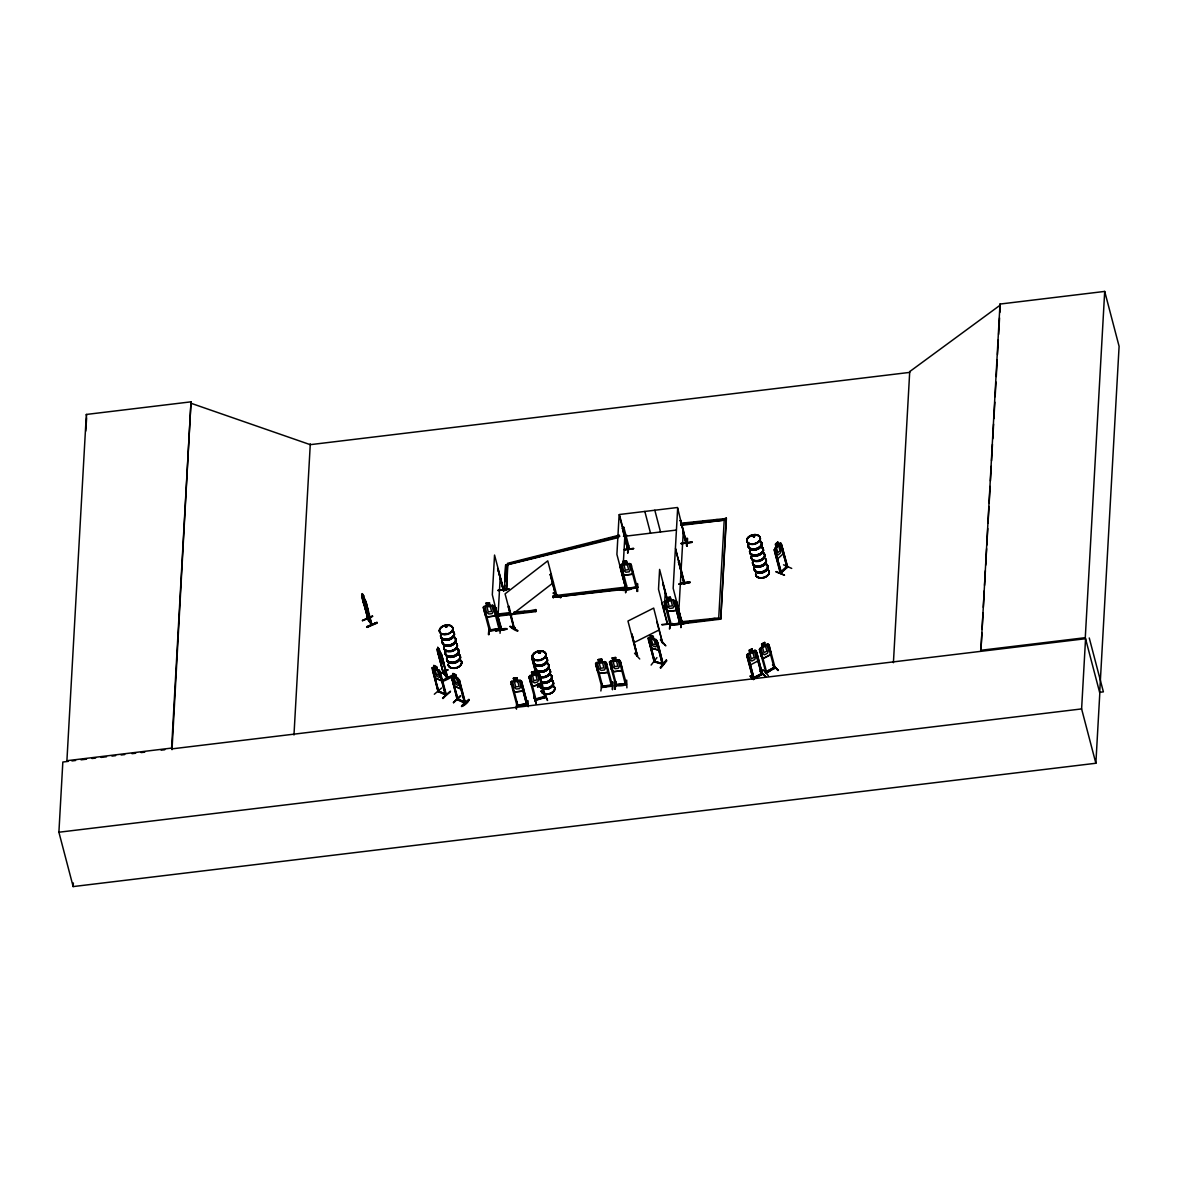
<?xml version="1.0" encoding="UTF-8"?>
<svg xmlns="http://www.w3.org/2000/svg" width="1178" height="1178" viewBox="0 0 1178 1178"><rect width="100%" height="100%" fill="white"/><g stroke="black" fill="none" stroke-linecap="round" stroke-linejoin="round"><path stroke-width="1.5" d="M783.061 553.94L783.09 550.612L783.061 553.94L777.451 559.005L776.037 557.135M442.957 672.726L443.193 671.725M442.913 672.579L447.714 677.512M437.259 650.904L443.37 673.256L437.185 649.152M447.051 677.998C447.169 676.466 449.171 680.472 443.281 672.682M447.743 677.438L447.949 678.395L441.706 654.909C438.834 646.825 450.202 680.295 439.011 656.234M661.594 602.179L667.308 623.884M662.684 583.007L667.72 602.208M662.007 624.929L672.918 623.604L661.903 624.487M667.823 601.281L671.151 600.883L672.461 605.875L669.133 606.272L659.606 569.416L658.502 589.265L667.661 624.237L667.528 623.265M457.197 699.688L465.236 703.266L459.14 679.618L451.954 675.392L451.174 675.966L457.403 699.379L465.487 703.045L459.302 679.544M464.176 702.294L465.089 703.295L458.713 681.164L459.7 681.267L458.713 681.164M503.728 590.723C503.183 586.423 503.212 592.195 503.816 590.06L494.539 555.059L492.316 594.743L501.048 629.803L495.437 607.333L501.622 629.081M503.669 590.752L497.631 568.311L503.521 589.795M495.82 630.878C505.259 626.622 515.287 629.302 495.805 630.863M501.268 628.89L501.313 628.139L501.519 628.934M498.073 590.193L508.984 588.853L498.073 590.62M533.811 661.55L532.809 661.933L533.811 661.55L537.301 675.185M537.801 684.3L537.624 687.334L538.258 683.844M538.184 683.888L538.081 686.818M619.981 567.619L620.394 566.898L626.063 589.383L616.904 554.367L619.127 514.683L628.257 550.376M622.175 528.598L622.588 527.891L627.845 550.317M623.839 527.332L622.838 527.715L623.839 527.332L629.641 549.316L628.463 549.508M625.577 589.294L625.974 588.426M627.624 549.478L628.139 548.904M625.945 587.925L626.122 589.221M628.492 545.164L627.653 553.13L627.962 547.122M627.697 553.071L628.434 545.193M629.494 548.757L628.272 548.374L627.727 549.846M620.305 589.633C625.871 592.784 642.584 585.333 620.305 589.736M681.65 622.499L682.239 621.719L681.9 623.339L676.29 600.868L682.312 623.78L720.759 619.142L726.399 518.467L680.81 523.268M678.454 562.524L678.867 561.803L684.153 584.332L675.436 547.873L677.659 508.189M680.751 521.442L686.421 543.927L677.512 507.497L619.378 514.506L628.478 549.169M687.569 622.588C674.67 626.122 671.077 623.515 687.481 622.293M683.196 532.795C685.743 542.705 684.536 540.481 686.641 542.484M685.419 542.013L685.802 542.587M681.915 623.265L682.268 621.837M684.094 584.317L683.858 582.889M684.05 581.328L684.595 582.889M685.817 542.263L686.553 542.543M684.05 584.2L684.447 583.331M684.168 582.801L684.006 581.431M684.109 584.244L684.668 582.168M686.332 543.264L686.244 542.307M685.596 541.806L686.45 541.379M686.612 546.018L686.877 538.125L686.583 545.591M687.216 545.929L687.569 538.493M692.09 542.395L681.193 543.75M438.26 690.529L438.761 691.942L432.635 669.575L438.908 691.913L438.025 691.604L432.208 667.838L432.9 667.322C437.391 671.165 431.634 660.578 434.653 668.309M440.13 671.593L439.114 670.164L446.138 695.241L445.726 694.593M981.892 633.013L980.862 651.331L1000.004 304.057L1104.699 291.422L1085.277 637.681L1099.81 693.047L1095.864 763.256L73.154 886.578L58.9 832.228L62.832 762.019L68.295 761.371M86.333 414.45L66.91 760.708L171.605 748.089L191.013 401.831L86.333 414.45L86.745 416.025M73.154 886.578L73.36 882.97M191.013 401.831L172.017 749.664L171.605 748.089M293.97 734.998L310.3 443.856M434.005 675.082L435.624 678.16L441.971 680.972L442 678.631M441.971 680.972L442.015 678.749M484.762 608.879L483.76 609.262L484.762 608.879L490.563 630.863L490.372 629.818L489.164 629.965M483.363 607.318L485.115 614.563L487.044 617.081L495.437 615.976L495.85 613.267M485.866 603.254L489.444 602.812L485.866 603.254L486.705 606.081M487.044 617.081L485.115 614.489M488.958 627.226L488.546 634.677L488.958 627.211M489.15 634.603L489.444 626.711M490.475 630.554L489.518 630.701M493.464 607.833L494.451 607.715L493.464 607.833L499.266 629.891L500.135 629.715L489.577 631.025M489.503 631.025L483.23 607.303L484.246 606.199L492.581 605.197L493.965 606.096L492.551 605.301M498.014 616.477L500.238 576.793M513.917 612.104L535.902 610.16L535.813 611.603L499.487 615.976L499.384 613.856L510.295 612.545M490.239 630.156L500.061 628.64L498.986 629.052M499.487 615.976L499.384 613.856M499.074 629.877L498.854 628.787M499.074 628.684L490.225 629.803M500.046 633.293L500.429 625.415M619.392 535.136L507.468 563.364L506.569 590.222L504.464 590.472L505.671 564.984L619.716 536.505M504.464 590.472L504.758 585.157M504.95 581.608L505.671 564.984M506.569 590.222L507.792 564.733L618.126 537.639M518.07 705.872L517.083 706.064L510.751 682.312L511.767 681.208L520.087 680.207L521.471 681.105L527.759 704.709L516.892 706.049M512.268 683.888L511.281 684.271L512.268 683.888L517.967 705.887L517.849 704.783L516.818 704.93M512.621 689.572L514.55 692.09L522.958 690.985L523.356 688.202L522.944 691.074L514.55 692.001M514.079 680.943L513.372 678.263L516.951 677.836L517.643 680.589L519.572 681.282L520.882 686.273L519.66 688.629L516.317 689.027L513.976 687.113L512.666 682.121L514.212 681.017L513.52 678.337M516.951 677.91L513.372 678.337M516.141 708.199L516.98 702.059M517.657 680.501L516.847 678.013M516.479 709.2L516.965 701.72M517.083 706.034L516.744 704.9L517.864 705.077M517.878 704.827L517.849 705.975M520.971 683.107L521.957 682.725L520.971 683.107L526.772 704.856M521.471 681.105L527.641 704.783L526.802 704.532M526.492 704.076C533.398 701.867 503.05 708.184 526.478 703.781M528.053 700.777L528.245 706.741M532.279 655.027L531.749 657.839L536.329 675.038M535.813 611.603L535.725 609.468M626.078 587.748L625.989 589.206L553.159 597.29L553.233 595.832L625.901 587.071L626.416 589.206L627.506 589.133L621.822 567.074L620.821 567.443L621.822 567.074M553.336 597.968L553.233 595.832M608.157 669.546L607.76 672.417L599.352 673.433L597.437 670.842L595.553 663.656L596.569 662.566L598.88 662.286L597.467 663.464L598.777 668.456L601.133 670.385L604.461 669.987L605.698 667.631L604.388 662.64L602.356 661.962L601.752 659.179L598.174 659.606L601.752 659.179M597.084 665.246L596.083 665.614L597.084 665.246L602.783 686.907M599.352 673.433L607.76 672.343M602.459 661.933L606.272 662.463L612.575 686.052C608.378 682.798 590.605 691.486 611.279 685.14M600.868 690.985L601.884 683.52M606.169 662.507L604.888 661.565M605.786 664.201L606.773 664.068L605.786 664.201L611.573 686.259L611.397 685.051M615.814 685.699L609.482 661.977L612.81 660.608M610.999 663.567L610.013 663.936L610.999 663.567L616.58 685.655C612.472 683.24 623.398 685.89 626.284 683.579M612.943 660.755L612.104 657.928L615.682 657.501L616.285 660.357M612.501 689.572L612.693 681.753L612.442 689.557M613.282 671.754L611.367 669.163L613.282 671.754L621.675 670.738L622.087 667.955M632.91 571.463L632.498 574.246L624.104 575.262L622.175 572.758L620.305 565.484L626.637 589.25L637.313 587.881L631.025 564.203L627.197 563.761L626.505 561.008L622.926 561.523L626.505 561.008M615.682 657.501L612.104 658.016M623.633 564.115L621.307 564.468L629.641 563.467L631.025 564.291M614.783 689.351L615.696 681.385L615.284 689.174M616.374 660.254L620.217 660.696L626.49 684.374C623.898 685.537 626.254 682.003 626.063 683.682M626.372 684.109C601.016 684.683 626.608 688.085 626.195 683.343M622.175 572.758L624.163 575.173L632.498 574.172L632.792 571.374M622.602 576.101L622.809 572.493M623.206 565.278L624.826 536.417M616.712 685.228L615.593 685.684M616.595 684.757L625.091 683.476M620.217 660.696L618.818 659.886M619.716 662.507L620.688 662.389L619.716 662.507L625.43 684.536M626.46 584.921L625.606 592.858L625.901 587.071M621.675 670.738L613.282 671.681M636.9 586.821C606.155 591.533 660.431 583.684 626.637 589.206M630.524 566.029L631.511 565.911L630.524 566.029L636.326 588.087L637.092 587.955M626.902 687.878L626.681 680.104M637.121 591.474L637.431 583.581L637.077 591.047M637.725 591.4L637.416 583.581M664.201 610.999L665.32 591.15M664.657 603.386L665.644 603.269L664.642 603.651M666.733 597.717L670.311 597.202L671.018 599.955L674.847 600.486L681.017 624.163L675.333 602.105L674.346 602.223L679.927 624.222L674.346 602.223M667.44 600.397L664.112 601.767L670.267 625.43L670.032 624.605L671.239 624.458M669.428 629.037L670.341 621.439M671.327 625.268L671.136 624.149L671.46 624.988M671.254 624.193L680.943 623.029M673.448 599.676L665.202 600.751L664.245 601.796M675.333 602.105L674.331 602.473M676.319 610.366L667.926 611.382L665.997 608.864L667.926 611.47L676.319 610.454L676.599 607.583M676.717 607.657L676.319 610.454M678.881 610.027L681.105 570.329M681.134 569.607L683.373 529.923M671.313 624.428L680.81 623.368L679.794 623.118M680.928 627.668L681.355 620.232M720.759 619.142L726.222 517.79M893.41 662.713L909.725 371.585L1000.284 305.073L1000.004 304.057M982.099 629.346L983.026 612.854M983.335 607.362L984.248 590.87M984.558 585.378L985.382 570.726M985.691 565.219L986.619 548.727M986.825 545.075L987.753 528.583M988.047 523.091L988.975 506.599M989.181 502.932L990.109 486.44M990.418 480.948L991.243 466.297M991.552 460.789L992.465 444.312M992.774 438.805L993.599 424.154M993.908 418.661L994.836 402.169M995.145 396.677L995.97 382.011M996.279 376.518L997.192 360.026M997.501 354.534L998.326 339.882M998.635 334.39L999.562 317.898M999.872 312.406L1000.284 305.073M1095.864 763.256L1081.61 708.92L1085.556 638.712L172.062 748.855M1099.692 692.59L1119.1 346.332L1104.699 291.422M460.981 689.071L461.187 686.715L460.981 689.071L454.679 686.229L453.059 683.152M85.758 431.104L86.642 417.704M909.725 371.585L909.681 372.395L310.256 444.666L191.425 403.406M775.919 571.904L784.533 575.203L776.199 571.58M757.601 660.932L757.866 657.854M761.4 656.44L763.182 658.546L770.456 654.806L770.721 651.64M654.026 661.771L655.056 662.051L648.622 639.801L654.158 661.889L663.199 664.377L662.227 664.053L656.823 642.098L657.663 642.334L663.155 664.318L657.147 640.626M654.953 662.021C656.44 660.74 652.479 660.593 654.585 661.285M662.08 663.494L654.909 661.491L663.332 663.965M371.379 623.604C359.776 608.319 373.927 624.885 367.433 618.818M361.705 595.391L365.916 601.354L371.998 624.855L371.32 623.383M658.958 647.826L658.723 650.153L651.832 648.136M659.017 647.753L658.826 650.271L651.714 648.283L648.268 638.137L649.049 637.519L657.25 640.626M517.598 630.539C502.535 620.6 513.888 631.04 517.672 630.922M510.207 626.622L517.76 630.937M366.491 605.286L366.358 606.405L363.825 601.354L362.971 596.48M535.43 700.424L545.738 697.376L539.48 673.801L538.081 673.094L529.938 675.465L528.981 676.849L530.866 684.035L532.75 686.347L540.967 683.947L541.35 680.972M495.32 615.991L495.717 613.193M607.642 672.343L608.039 669.546M621.572 670.665L621.969 667.867M753.552 679.662L750.195 676.275L753.375 679.279L747.323 657.206L748.177 656.75L754.111 678.734L748.177 656.75M762.505 670.253L762.917 669.575L768.38 675.686M442.354 658.87L442.148 660.019C438.776 658.281 437.141 642.967 438.496 650.227M453.486 702.648L460.716 696.051M445.328 626.681L445.976 625.901M447.051 626.195L445.652 626.416L446.58 627.079M445.976 633.396L445.652 634.279M447.346 626.343L445.402 626.755M446.388 634.132L446.035 634.014M539.215 651.817L538.523 653.01M538.935 652.023L539.436 652.995M538.479 659.857L539.627 659.709L538.479 659.857M540.466 652.612L539.009 652.303M651.125 665.055L656.912 657.633M753.478 535.71C752.153 537.786 755.466 535.121 754.303 536.594M754.421 535.637C749.944 536.697 757.13 537.448 753.802 535.622M753.405 543.809L753.567 543.765M533.84 696.875L536.299 703.781L533.884 696.448M536.181 703.737L533.825 696.507M762.372 673.978L753.095 678.867M762.416 673.389L752.713 678.204L762.122 673.242M761.489 674.449L755.775 652.759L756.821 652.494L762.475 674.346L756.099 650.654L754.848 650.212L747.588 654.04L746.734 655.572L753.11 679.191L762.446 674.317M765.597 672.167L775.095 667.16L774.255 668.5L768.468 646.516L769.322 646.074L775.168 668.117C775.698 664.583 769.072 673.566 765.715 672.712L765.405 671.975L766.701 671.828M766.539 671.696L766.716 672.564L760.87 650.521L760.016 650.978L760.87 650.521M766.363 671.46L766.687 672.535M774.476 668.427L773.858 667.514L774.815 667.013M670.267 621.145L669.914 628.537M457.079 699.673L458.242 699.717L451.704 677.644L457.152 699.717M464.456 702.971L458.964 680.928M438.142 691.619L446.05 695.197L445.52 693.813M501.077 629.14L495.437 607.333M686.833 543.765L681.09 522.06M774.152 549.876L780.278 573.318L787.375 566.765L781.205 543.441L780.116 543.146L774.064 549.905M787.743 566.927L780.631 573.436L786.786 566.986M545.65 696.551L535.224 699.673M530.483 678.175L529.526 678.454L530.483 678.175L536.181 700.247L536.167 699.32M544.899 697.656C549.463 695.079 531.337 699.04 536.358 700.159M514.786 628.021L513.902 628.713L508.278 606.92L509.249 606.508L508.278 606.92M557.003 595.715L556.796 594.919L555.942 596.083M746.793 655.631L747.588 654.04M763.064 658.605L761.297 656.514L759.412 649.328L762.284 646.751L761.091 648.489L762.402 653.481L764.522 654.806L767.438 653.275L768.439 650.3L767.128 645.308L765.332 645.249L764.713 642.422L761.592 644.071L762.343 646.81L761.651 644.13L764.713 642.422M759.589 649.372L760.399 647.929L767.6 644.042L768.836 644.469L770.618 651.684M447.993 678.292L443.311 672.476M445.74 626.578L445.858 626.166M446.698 626.917L446.889 626.004M539.936 652.435L539.362 652.789M753.228 535.902L753.67 536.785M754.156 536.682L754.362 535.769M634.53 653.201L639.728 658.988M368.243 619.245L361.779 597.143M364.282 598.365L371.585 625.017L371.777 623.972M544.516 696.596L544.913 697.7L538.994 675.686L540.039 675.642L538.994 675.686M787.67 566.927L781.677 545.031L781.029 545.62L787.184 567.457C784.872 567.03 788.759 565.013 786.963 566.662M529.099 676.849L532.368 674.935L531.528 672.211L532.206 674.803M749.664 653.039L748.398 654.732L749.709 659.724L751.829 661.035L754.745 659.503L755.746 656.544L754.435 651.552L752.639 651.478L752.02 648.666L748.899 650.3L749.782 653.068M671.416 625.297L665.644 603.269M656.028 639.404L653.908 638.903L655.631 640.199L656.941 645.191L655.999 646.899L653.172 646.118L651.095 643.541L649.785 638.55L651.066 638.093L650.168 635.369L653.26 636.149L653.819 638.962M648.916 637.504L650.874 638.049M654.806 662.065L649.461 640.037M662.331 664.127L656.823 642.098M663.155 663.243L662.183 663.361M660.387 667.352C678.646 645.456 648.636 682.945 666.218 660.269M660.46 667.779L666.144 660.225M666.777 660.799L660.961 667.897M513.814 627.771L514.757 627.491L514.3 628.846L505.067 593.859L547.755 560.846L556.914 595.891L556.119 596.407L550.244 574.452L551.216 574.039L550.494 574.614M514.919 628.33L514.506 627.226L514.359 628.757M556.531 594.772L555.972 595.847M556.443 594.846L555.987 596.112M534.65 663.832L533.634 665.01L535.151 665.806M443.576 672.299L443.811 673.05M510.737 682.386L511.826 681.296M620.291 565.573L621.307 564.395M596.642 662.654L595.553 663.744L601.899 687.422M609.468 662.065L610.572 660.961L618.818 659.96M637.357 656.234L631.864 634.014L637.46 655.719M555.736 595.288L556.708 595.096M540.26 652.686L538.64 652.362M367.904 619.495L361.999 595.008M532.338 674.861L530.822 676.26L532.132 681.252L534.444 682.887L537.713 681.929L538.906 679.279L537.595 674.287L535.725 673.86M775.463 544.118L777.848 542.145L778.467 544.781L779.865 544.589L781.176 549.581L780.572 552.806L778.364 554.838L776.626 553.778L775.463 544.118L777.819 541.954L778.555 544.825L780.189 543.308M780.351 573.244L781.382 572.744L775.301 550.906L774.653 551.51L780.764 573.318M783.532 564.807L791.719 568.429M787.169 565.97L780.072 572.523L780.867 571.786M451.94 675.568L453.721 676.363L452.985 673.492L455.665 674.714L459.184 683.917L458.404 685.449L455.915 684.315L454.001 681.576L452.705 676.584L453.81 676.305L453.103 673.625M458.198 678.204L456.225 677.497L455.665 674.714M457.83 699.953L452.44 677.983M465.03 702.471L457.211 698.525L457.977 699.982M453.574 702.751L460.642 695.727L453.412 702.309M468.873 699.408C451.954 712.69 469.477 703.973 468.918 699.467M432.208 667.838L439.085 670.238L437.215 669.413L438.79 670.886L440.101 675.877L439.335 677.409L436.832 676.26L434.947 673.507L433.637 668.515L434.741 668.235M436.582 666.66L437.229 669.384L436.582 666.66L433.843 665.511M439.615 673.124L440.601 673.227L439.615 673.124L445.328 694.961M435.624 678.16L441.868 680.855M434.329 694.24L441.632 687.996M445.078 694.254L446.197 694.166M442.56 697.98C455.901 687.481 449.893 690.455 443.061 698.569M442.678 698.363L449.996 691.825M490.21 630.112L489.15 630.215M626.225 588.146L627.432 587.999L626.24 588.44M636.959 587.145L637.077 587.984M516.877 705.755L527.67 704.4M670.046 624.34L671.136 624.207L670.267 624.281M601.899 687.378L601.472 686.318L602.576 686.185M670.253 625.135L681.149 623.825M602.518 686.479L601.693 686.583M612.133 685.375L612.457 686.141L601.781 687.363M648.975 637.431L648.091 638.152L654.32 661.55L663.361 664.039M553.557 593.108L561.037 597.437L558.195 596.407M553.586 593.152L556.738 595.567M514.403 628.787L508.999 606.361M510.781 615.593L553.454 582.58M775.139 668.088L765.847 672.977L765.818 672.093M486.705 605.993L485.159 607.112L486.455 612.104L488.811 614.018L492.154 613.62L493.376 611.264L492.065 606.272L490.048 605.595M667.587 600.382L666.026 601.502L667.337 606.493L669.693 608.408L673.036 608.01L674.258 605.654L672.947 600.662L670.93 599.985L670.223 597.305M612.943 660.681L611.397 661.786L612.707 666.777L615.049 668.706L618.391 668.294L619.613 665.953L618.303 660.961L616.285 660.284M787.066 567.487L781.029 545.62M538.935 652.17L538.42 652.862M540.098 652.848L538.567 652.892M767.6 644.042L765.464 645.161M747.5 657.398L748.369 656.956M755.952 652.951L756.821 652.494M748.678 662.816L750.445 664.907L757.763 661.049L757.969 657.825L755.996 650.742M763.123 658.487L770.294 654.703M759.854 671.254L765.729 676.628L760.355 670.945M777.922 670.532L773.077 664.745M772.547 665.025L778.408 670.4L772.577 664.878M656.72 621.513L662.699 643.482L653.687 608.084L627.962 621.042L637.077 655.999M660.696 640.066L665.82 645.838L660.357 639.772M637.637 655.366L637.578 655.145M637.313 656.175L631.864 634.014M633.661 642.776L659.385 629.818M437.524 648.739L441.117 653.378M437.126 649.049L443.429 673.242M437.715 647.385L441.043 653.878L447.611 678.557L441.441 656.22M439.659 673.58L447.876 669.722L439.541 673.713M439.718 673.904L447.949 670.032M451.321 677.247C432.768 687.54 449.378 673.919 452.941 676.452M535.165 700.144L545.664 697.14M362.206 593.653L363.575 595.685L362.206 593.653L362.853 596.539L361.94 595.184M361.661 595.288L368.258 619.348M365.224 599.749L363.207 597.379L365.798 604.27L364.488 599.278M365.519 602.65L371.6 624.944L367.477 618.877M364.709 605.831C374.943 623.103 358.053 592.21 364.827 605.786M362.515 620.762L372.587 616.418M366.697 626.681C397.928 613.502 346.008 636.532 376.783 622.396M366.814 627.079L376.857 622.706M377.093 623.103L367.021 627.418M753.036 536.152L754.17 536.638M654.232 661.521L654.114 660.681M662.434 663.818L662.331 662.978M766.024 672.888L759.471 649.387M761.783 674.67L755.775 652.759M531.499 672.137L535.003 671.121L535.637 673.993L538.081 673.271M544.634 693.341L547.549 700.498L544.81 693.68M635.987 586.924L636.253 588.043M670.311 625.076L670.267 624.237M680.899 624.149L670.459 625.415M509.411 563.585L543.176 555.074M546.725 554.19L557.385 551.495M560.934 550.597L571.595 547.917M575.159 547.019L580.489 545.679M589.368 543.441L594.699 542.086M598.247 541.188L608.908 538.508M612.472 537.61L619.569 535.813M623.456 536.299L627.005 535.401M464.368 701.838L465.295 702.206L464.574 702.633M445.417 693.827L438.761 691.353L445.682 694.431M445.49 694.593L439.865 672.888M754.332 535.975L753.434 536.491M446.285 626.799L447.316 626.181M535.327 700.483L528.981 676.849M680 520.573L680.987 520.455L679.986 520.838M624.414 550.023L633.543 548.727M685.699 542.307L686.568 542.13M681.075 543.308L692.119 541.983M681.164 543.588L692.09 542.233M497.97 568.93L503.286 590.796M687.201 545.9L687.01 538.464M498.044 590.458L508.867 588.794M684.109 581.549L684.58 584.259L678.484 561.847M631.305 588.779L620.408 590.134L631.29 588.676M680.663 583.007L689.748 581.785L689.837 582.801L678.926 584.17M680.751 583.316L689.837 582.285M680.619 583.493L689.866 582.241L678.896 584.008M676.673 624.001L687.584 622.691M676.673 624.414L687.569 623.044M1099.707 692.311L1103.388 691.854L1089.252 637.975M682.798 523.724L688.246 523.076M693.709 522.414L697.332 521.972M702.78 521.324L708.228 520.661M713.691 519.999L717.314 519.572M722.762 518.909L726.399 518.467M680.722 524.711L726.325 519.925L680.899 525.388M625.076 536.24L676.231 530.085M505.848 565.661L507.968 565.411M504.272 589.795L506.393 589.53M553.41 596.51L557.047 596.083M562.495 595.42L566.132 594.978M571.58 594.33L577.029 593.668M580.666 593.226L586.114 592.578M591.562 591.916L595.199 591.474M600.647 590.826L606.096 590.163M611.544 589.501L615.181 589.074M620.629 588.411L624.252 587.969M553.159 597.29L625.812 588.529M501.386 614.312L506.834 613.664M521.368 611.912L525.005 611.47M530.453 610.808L535.902 610.16M487.103 616.889L495.334 615.903M499.31 615.299L535.637 610.926M666.881 597.791L670.223 597.393M489.488 630.731L500.12 629.42M681.885 620.114L680.899 627.256M689.66 621.454L695.108 620.806M700.557 620.143L704.179 619.702M709.642 619.054L715.09 618.391M720.583 618.465L682.121 623.103L682.209 621.66L718.713 617.949M596.569 662.64L604.888 661.638M602.753 686.406L612.133 685.331M980.597 650.315L1085.277 637.681M71.932 760.929L75.583 760.487M81.046 759.825L86.509 759.177M91.958 758.514L95.609 758.072M101.072 757.41L106.521 756.762M111.984 756.099L115.635 755.658M121.084 754.995L124.735 754.568M132.01 753.684L135.661 753.243M141.11 752.58L144.761 752.153M161.136 750.165L164.787 749.738M58.9 832.228L1081.61 708.92M629.508 549.051L628.242 548.712M627.491 588.779L627.197 588.323M499.84 628.625L500.017 629.803L493.965 606.022M447.507 678.499L442.957 672.638M446.889 625.827L447.419 626.24M539.642 651.949L540.511 652.421M780.101 543.264L781.117 543.411L783.002 550.671M648.415 640.052L649.255 640.287M656.632 642.349L657.457 642.584M767.57 644.16L768.748 644.557M754.877 650.389L756.055 650.801M774.638 548.197L776.361 546.842L775.566 544.133M452.912 673.566L455.606 674.758M451.454 677.88L452.19 678.204M461.054 689.012L454.723 686.17L453.236 683.107M458.08 699.187L464.426 702.059M684.359 582.668L678.94 560.404M438.349 691.309L446.403 694.961L440.13 671.504M538.051 673.198L539.362 673.86L541.232 680.987M553.027 593.049L560.595 597.791M514.889 627.609L514.035 628.007M520.058 680.383L521.368 681.164M769.322 646.074L768.468 646.516M773.858 667.514L765.405 671.975M750.386 664.848L748.707 662.684M751.947 678.808L750.224 675.819M530.939 683.903L532.795 686.156M776.022 557.003L777.568 558.902M437.818 647.34L439.365 649.299M439.423 650.33L438.275 648.268M597.555 670.812L599.411 673.33M363.678 596.701L362.618 594.596M371.674 624.281L367.83 618.73M540.967 683.947L532.75 686.347M775.301 550.906L781.308 572.876L780.631 571.89M724.205 520.175L718.639 619.392M751.932 648.798L752.698 651.537M684.654 584.126L675.392 548.595L673.168 588.293L682.312 623.78M654.821 510.236L660.519 531.97M644.822 511.443L650.521 533.178M662.699 582.668L667.735 601.87M622.661 529.673L627.845 549.758M650.241 635.295L650.992 638.167M626.401 561.111L627.108 563.864L629.126 564.468L630.436 569.46L629.214 571.816L625.871 572.213L623.53 570.285L622.22 565.293L623.766 564.188L623.074 561.508M622.926 561.435L623.766 564.277M620.467 568.694L625.989 589.206M620.099 660.755L621.969 667.955M609.615 662.007L611.485 669.133M615.638 684.536L615.814 685.743M601.663 659.282L602.356 662.036M598.321 659.68L599.028 662.36L598.174 659.606M550.244 574.452L555.854 596.259M531.882 657.751L535.637 672.167M520.985 682.842L526.772 704.9M493.862 606.066L495.717 613.267M489.444 602.812L490.033 605.683M489.385 629.847L489.577 631.055M439.261 649.358L439.924 652.052M432.297 667.911L434.167 675.038M432.385 669.811L438.098 691.648M365.872 601.325L368.066 610.557M363.575 595.685L364.149 598.439M367.639 608.481L367.963 610.602M761.651 547.063A7.024 4.579 -14.7 0 1 758.985 555.015A7.024 4.579 -14.7 0 1 749.694 551.805M751.49 555.928A6.935 4.521 -14.7 0 0 758.617 560.831A6.935 4.521 -14.7 0 0 764.007 553.307A6.921 4.506 -14.7 0 1 759.515 560.64A6.921 4.506 -14.7 0 1 751.225 557.194M763.918 552.983A6.921 4.506 -14.7 0 1 759.412 560.272A6.921 4.506 -14.7 0 1 751.122 556.826M763.977 553.1A6.95 4.535 -14.7 0 1 759.457 560.419A6.95 4.535 -14.7 0 1 751.137 556.958M760.075 541.07A7.024 4.579 -14.7 0 1 756.541 549.316A7.024 4.579 -14.7 0 1 748.428 544.56M761.562 546.754A7.024 4.579 -14.7 0 1 758.043 555A7.024 4.579 -14.7 0 1 749.915 550.259M760.001 540.761A7.024 4.579 -14.7 0 1 756.467 549.007A7.024 4.579 -14.7 0 1 748.339 544.251M766.127 564.159A7.024 4.579 -14.7 0 1 762.608 572.405A7.024 4.579 -14.7 0 1 754.48 567.663M755.613 573.922A6.921 4.506 -14.7 0 0 764.743 577.073A6.921 4.506 -14.7 0 0 767.379 569.254A6.95 4.535 -14.7 0 1 764.787 577.22A6.95 4.535 -14.7 0 1 755.613 574.054M764.154 553.881A6.921 4.506 -14.7 0 1 758.765 561.391A6.921 4.506 -14.7 0 1 751.652 556.487M764.08 553.542A6.95 4.535 -14.7 0 1 758.691 561.081A6.95 4.535 -14.7 0 1 751.549 556.178M765.597 559.005A7.024 4.579 -14.7 0 1 760.134 566.633A7.024 4.579 -14.7 0 1 752.904 561.656M765.597 559.403A6.921 4.506 -14.7 0 1 760.222 566.913A6.935 4.521 -14.7 0 1 753.095 562.009M753.11 562.009A6.921 4.506 -14.7 0 0 760.222 566.913A6.935 4.521 -14.7 0 0 765.612 559.388M766.053 563.85A7.024 4.579 -14.7 0 1 762.519 572.096A7.024 4.579 -14.7 0 1 754.406 567.354M765.523 558.696A7.024 4.579 -14.7 0 1 760.06 566.323A7.024 4.579 -14.7 0 1 752.83 561.346M454.193 637.283A7.024 4.579 -14.7 0 1 451.513 645.235A7.024 4.579 -14.7 0 1 442.236 642.039M444.032 646.148A6.935 4.521 -14.7 0 0 451.159 651.051A6.921 4.506 -14.7 0 0 456.549 643.586M456.446 643.217A6.921 4.506 -14.7 0 1 451.071 650.727A6.921 4.506 -14.7 0 1 443.959 645.824M444.062 646.207A6.921 4.506 -14.7 0 0 451.174 651.095A6.935 4.521 -14.7 0 0 456.549 643.527A6.921 4.506 -14.7 0 1 451.159 651.051A6.921 4.506 -14.7 0 1 444.047 646.162A6.935 4.521 -14.7 0 0 451.174 651.139A6.935 4.521 -14.7 0 0 456.563 643.615M452.617 631.29A7.024 4.579 -14.7 0 1 449.083 639.536A7.024 4.579 -14.7 0 1 440.955 634.795M454.104 636.989A7.024 4.579 -14.7 0 1 450.57 645.235A7.024 4.579 -14.7 0 1 442.457 640.479M452.529 630.981A7.024 4.579 -14.7 0 1 448.995 639.227A7.024 4.579 -14.7 0 1 440.881 634.486M446.918 659.474A6.921 4.506 -14.7 0 0 456.063 662.61A6.921 4.506 -14.7 0 0 458.684 654.791A6.935 4.521 -14.7 0 1 455.209 662.919A6.935 4.521 -14.7 0 1 447.198 658.237M458.669 654.379A7.024 4.579 -14.7 0 1 455.135 662.625A7.024 4.579 -14.7 0 1 447.022 657.884M460.009 659.798A6.935 4.521 -14.7 0 1 457.373 667.631A6.935 4.521 -14.7 0 1 448.229 664.51A6.935 4.521 -14.7 0 0 457.373 667.631A6.935 4.521 -14.7 0 0 460.009 659.827A6.921 4.506 -14.7 0 1 457.373 667.631A6.921 4.506 -14.7 0 1 448.229 664.48M459.906 659.474A6.921 4.506 -14.7 0 1 457.285 667.293A6.921 4.506 -14.7 0 1 448.141 664.156M456.681 644.101A6.921 4.506 -14.7 0 1 450.423 651.758A6.921 4.506 -14.7 0 1 444.931 645.515M458.139 649.225A7.024 4.579 -14.7 0 1 451.778 657.015A7.024 4.579 -14.7 0 1 446.197 650.668M458.905 651.832A6.921 4.506 -14.7 0 1 450.983 657.353A6.921 4.506 -14.7 0 1 445.637 652.244A6.935 4.521 -14.7 0 0 452.75 657.147A6.935 4.521 -14.7 0 0 458.139 649.623A6.921 4.506 -14.7 0 1 458.743 650.668M458.595 654.07A7.024 4.579 -14.7 0 1 455.061 662.316A7.024 4.579 -14.7 0 1 446.933 657.574M458.051 648.916A7.024 4.579 -14.7 0 1 451.689 656.706A7.024 4.579 -14.7 0 1 446.123 650.359M547.255 663.288A7.024 4.579 -14.7 0 1 544.589 671.224A7.024 4.579 -14.7 0 1 535.298 668.029M549.522 669.207A6.921 4.506 -14.7 0 1 547.431 675.406A6.921 4.506 -14.7 0 1 538.523 676.084M536.888 674.214A6.921 4.506 -14.7 0 1 537.021 671.813M549.581 669.34A6.95 4.535 -14.7 0 1 547.49 675.554A6.95 4.535 -14.7 0 1 538.552 676.246M536.903 674.361A6.95 4.535 -14.7 0 1 537.035 671.961M545.679 657.28A7.024 4.579 -14.7 0 1 542.145 665.526A7.024 4.579 -14.7 0 1 534.032 660.784M535.534 666.13A6.921 4.506 -14.7 0 0 541.762 671.165A6.935 4.521 -14.7 0 0 548.654 664.539A6.921 4.506 -14.7 0 1 541.762 671.165A6.935 4.521 -14.7 0 1 535.519 666.13M547.166 662.978A7.024 4.579 -14.7 0 1 543.632 671.224A7.024 4.579 -14.7 0 1 535.519 666.468M545.591 656.971A7.024 4.579 -14.7 0 1 542.071 665.217A7.024 4.579 -14.7 0 1 533.943 660.475M551.731 680.369A7.024 4.579 -14.7 0 1 548.197 688.615A7.024 4.579 -14.7 0 1 540.084 683.873M554.102 686.641A6.935 4.521 -14.7 0 1 549.596 693.945A6.935 4.521 -14.7 0 1 541.291 690.499A6.921 4.506 -14.7 0 0 549.596 693.945A6.921 4.506 -14.7 0 0 554.087 686.656M552.983 685.463A6.921 4.506 -14.7 0 1 551.157 692.929A6.921 4.506 -14.7 0 1 541.379 691.309M549.743 670.091A6.921 4.506 -14.7 0 1 548.359 675.819A6.921 4.506 -14.7 0 1 540.128 677.541M536.962 673.934A6.921 4.506 -14.7 0 1 537.993 671.504M553.027 685.581A6.95 4.535 -14.7 0 1 551.216 693.076A6.95 4.535 -14.7 0 1 541.379 691.457M549.699 669.781A6.95 4.535 -14.7 0 1 548.3 675.524A6.95 4.535 -14.7 0 1 540.039 677.262M537.021 674.817A6.95 4.535 -14.7 0 1 537.153 672.417M551.201 675.215A7.024 4.579 -14.7 0 1 549.787 681.031A7.024 4.579 -14.7 0 1 541.424 682.784M551.657 680.059A7.024 4.579 -14.7 0 1 548.123 688.305A7.024 4.579 -14.7 0 1 540.01 683.564M551.127 674.906A7.024 4.579 -14.7 0 1 549.714 680.722A7.024 4.579 -14.7 0 1 541.35 682.474M633.558 548.447L624.355 549.552L633.573 548.477M777.48 542.911L776.302 545.105L777.48 542.911M778.687 545.679L776.493 547.696L777.804 552.688L779.998 550.671L778.687 545.679M469.006 699.776L461.747 706.447L469.021 699.82M751.535 649.52L749.664 650.506L749.9 651.405L751.77 650.418L751.535 649.52M764.227 643.291L762.357 644.278L762.593 645.161L764.463 644.175L764.227 643.291M752.875 652.376L749.959 653.908L751.269 658.9L754.185 657.368L752.875 652.376M765.567 646.133L762.652 647.664L763.962 652.656L766.878 651.125L765.567 646.133M452.705 676.098L442.884 680.766L452.72 676.143M372.528 616.123L362.338 620.541L372.513 616.109M534.444 671.858L532.338 672.461L532.574 673.36L534.665 672.741L534.444 671.858M535.843 674.803L532.574 675.76L533.884 680.751L537.153 679.794L535.843 674.803M506.702 629.052L495.82 630.51L506.717 629.096M625.93 561.626L623.78 561.891L624.016 562.775L626.166 562.524L625.93 561.626M627.344 564.674L624.001 565.087L625.312 570.078L628.654 569.666L627.344 564.674M488.87 603.445L486.72 603.696L486.956 604.594L489.091 604.329L488.87 603.445M490.284 606.493L486.941 606.891L488.252 611.883L491.594 611.485L490.284 606.493M669.737 597.835L667.602 598.085L667.838 598.984L669.973 598.718L669.737 597.835M601.178 659.798L599.028 660.063L599.263 660.946L601.413 660.696L601.178 659.798M615.107 658.119L612.958 658.384L613.193 659.268L615.343 659.017L615.107 658.119M602.591 662.846L599.263 663.258L600.559 668.25L603.902 667.838L602.591 662.846M616.521 661.167L613.178 661.58L614.489 666.571L617.832 666.159L616.521 661.167M516.376 678.454L514.226 678.705L514.462 679.603L516.612 679.338L516.376 678.454M517.79 681.502L514.447 681.9L515.758 686.892L519.1 686.494L517.79 681.502M652.803 636.503L650.978 636.002L653.039 637.401L652.803 636.503M654.129 639.772L651.301 638.977L652.612 643.968L655.424 644.764L654.129 639.772M455.268 674.994L453.663 674.272L455.503 675.892L455.268 674.994M456.534 678.322L454.045 677.188L455.341 682.18L457.844 683.314L456.534 678.322M436.199 666.954L434.594 666.218L436.434 667.838L436.199 666.954M437.465 670.282L434.962 669.133L436.272 674.125L438.761 675.274L437.465 670.282M440.263 652.892L438.834 651.066L441.573 657.884L440.263 652.892M759.03 555.294A6.921 4.506 -14.7 0 0 761.665 547.476A6.935 4.521 -14.7 0 1 759.044 555.309A6.935 4.521 -14.7 0 1 749.885 552.143A6.921 4.506 -14.7 0 0 759.03 555.294M749.9 543.706A6.921 4.506 -14.7 0 0 760.311 538.464A6.935 4.521 -14.7 0 0 750.342 535.681A6.935 4.521 -14.7 0 0 749.9 543.721A6.935 4.521 -14.7 0 0 760.325 538.464A6.921 4.506 -14.7 0 0 750.357 535.681A6.921 4.506 -14.7 0 0 749.9 543.706M750.047 544.221A6.921 4.506 -14.7 0 0 760.443 538.994A6.921 4.506 -14.7 0 0 750.489 536.211A6.921 4.506 -14.7 0 0 750.047 544.221M749.944 543.941A6.95 4.535 -14.7 0 0 760.384 538.685A6.95 4.535 -14.7 0 0 750.401 535.887A6.95 4.535 -14.7 0 0 749.944 543.941M757.925 554.588A6.921 4.506 -14.7 0 0 761.4 546.474A6.935 4.521 -14.7 0 1 757.925 554.588A6.935 4.521 -14.7 0 1 749.915 549.905A6.921 4.506 -14.7 0 0 757.925 554.588M756.615 549.596A6.921 4.506 -14.7 0 0 760.09 541.482A6.935 4.521 -14.7 0 1 756.615 549.596A6.935 4.521 -14.7 0 1 748.604 544.913A6.921 4.506 -14.7 0 0 756.615 549.596M755.466 548.815A6.921 4.506 -14.7 0 0 760.855 541.306A6.935 4.521 -14.7 0 1 755.466 548.815A6.935 4.521 -14.7 0 1 748.339 543.912A6.921 4.506 -14.7 0 0 755.466 548.815M763.521 572.39A6.921 4.506 -14.7 0 0 766.142 564.571A6.935 4.521 -14.7 0 1 763.521 572.39A6.935 4.521 -14.7 0 1 754.362 569.239A6.921 4.506 -14.7 0 0 763.521 572.39M764.846 577.426A6.935 4.521 -14.7 0 0 767.482 569.592A6.921 4.506 -14.7 0 1 764.846 577.426A6.935 4.521 -14.7 0 1 755.687 574.275A6.921 4.506 -14.7 0 0 764.846 577.426M762.402 571.683A6.921 4.506 -14.7 0 0 765.877 563.555A6.935 4.521 -14.7 0 1 762.416 571.683A6.935 4.521 -14.7 0 1 754.406 567.001A6.921 4.506 -14.7 0 0 762.402 571.683M759.957 565.911A6.921 4.506 -14.7 0 0 765.332 558.401A6.935 4.521 -14.7 0 1 759.957 565.911A6.935 4.521 -14.7 0 1 752.83 561.008A6.921 4.506 -14.7 0 0 759.957 565.911M450.718 645.824A6.921 4.506 -14.7 0 0 455.223 638.535A6.935 4.521 -14.7 0 1 450.718 645.824A6.935 4.521 -14.7 0 1 442.413 642.378A6.921 4.506 -14.7 0 0 450.718 645.824M442.457 633.941A6.906 4.506 -14.7 0 0 452.838 628.713A6.906 4.506 -14.7 0 0 442.899 625.93A6.906 4.506 -14.7 0 0 442.457 633.941M442.589 634.441A6.891 4.491 -14.7 0 0 452.956 629.214A6.891 4.491 -14.7 0 0 443.046 626.446A6.891 4.491 -14.7 0 0 442.589 634.441M442.486 634.176A6.95 4.535 -14.7 0 0 452.926 628.919A6.95 4.535 -14.7 0 0 442.943 626.122A6.95 4.535 -14.7 0 0 442.486 634.176M448.685 645.176A6.921 4.506 -14.7 0 0 455.577 638.564A6.935 4.521 -14.7 0 1 448.685 645.191A6.935 4.521 -14.7 0 1 442.457 640.14A6.921 4.506 -14.7 0 0 448.685 645.176M454.958 637.519A6.921 4.506 -14.7 0 0 453.928 636.694A6.935 4.521 -14.7 0 1 454.973 637.519M449.142 639.816A6.921 4.506 -14.7 0 0 452.617 631.702A6.935 4.521 -14.7 0 1 449.157 639.831A6.935 4.521 -14.7 0 1 441.146 635.148A6.921 4.506 -14.7 0 0 449.142 639.816M448.008 639.036A6.921 4.506 -14.7 0 0 453.383 631.526A6.935 4.521 -14.7 0 1 448.008 639.05A6.935 4.521 -14.7 0 1 440.881 634.147A6.921 4.506 -14.7 0 0 448.008 639.036M454.944 661.903A6.921 4.506 -14.7 0 0 458.419 653.79A6.935 4.521 -14.7 0 1 454.944 661.918A6.935 4.521 -14.7 0 1 446.933 657.236A6.921 4.506 -14.7 0 0 454.944 661.903M452.485 656.131A6.921 4.506 -14.7 0 0 457.874 648.622A6.935 4.521 -14.7 0 1 452.499 656.146A6.935 4.521 -14.7 0 1 445.358 651.243A6.921 4.506 -14.7 0 0 452.485 656.131M543.78 671.813A6.921 4.506 -14.7 0 0 548.285 664.525A6.935 4.521 -14.7 0 1 543.794 671.813A6.935 4.521 -14.7 0 1 535.489 668.368A6.921 4.506 -14.7 0 0 543.78 671.813M547.534 675.76A6.935 4.521 -14.7 0 0 549.625 669.546A6.921 4.506 -14.7 0 1 547.52 675.76A6.935 4.521 -14.7 0 1 538.611 676.437A6.921 4.506 -14.7 0 0 547.52 675.76M537.109 672.167A6.935 4.521 -14.7 0 0 536.962 674.567A6.921 4.506 -14.7 0 1 537.109 672.167M535.504 659.93A6.921 4.506 -14.7 0 0 545.915 654.688A6.935 4.521 -14.7 0 0 535.946 651.89A6.935 4.521 -14.7 0 0 535.504 659.93A6.935 4.521 -14.7 0 0 545.915 654.688A6.921 4.506 -14.7 0 0 535.961 651.905A6.921 4.506 -14.7 0 0 535.504 659.93M535.637 660.446A6.921 4.506 -14.7 0 0 546.047 655.204A6.921 4.506 -14.7 0 0 536.093 652.421A6.921 4.506 -14.7 0 0 535.637 660.446M535.548 660.166A6.95 4.535 -14.7 0 0 545.988 654.909A6.95 4.535 -14.7 0 0 536.005 652.111A6.95 4.535 -14.7 0 0 535.548 660.166M548.02 663.509A6.921 4.506 -14.7 0 0 547.004 662.684A6.935 4.521 -14.7 0 1 548.035 663.509M542.219 665.806A6.921 4.506 -14.7 0 0 545.694 657.692A6.935 4.521 -14.7 0 1 542.219 665.82A6.935 4.521 -14.7 0 1 534.208 661.138A6.921 4.506 -14.7 0 0 542.219 665.806M541.07 665.025A6.921 4.506 -14.7 0 0 546.445 657.515A6.935 4.521 -14.7 0 1 541.07 665.04A6.935 4.521 -14.7 0 1 533.943 660.136A6.921 4.506 -14.7 0 0 541.07 665.025M549.125 688.6A6.921 4.506 -14.7 0 0 551.746 680.781A6.935 4.521 -14.7 0 1 549.125 688.615A6.935 4.521 -14.7 0 1 539.966 685.463A6.921 4.506 -14.7 0 0 549.125 688.6M548.006 687.893A6.921 4.506 -14.7 0 0 551.481 679.78A6.935 4.521 -14.7 0 1 548.006 687.908A6.935 4.521 -14.7 0 1 539.995 683.225A6.921 4.506 -14.7 0 0 548.006 687.893M549.802 681.34A6.921 4.506 -14.7 0 0 551.201 675.612A6.935 4.521 -14.7 0 1 549.817 681.34A6.935 4.521 -14.7 0 1 541.571 683.078A6.921 4.506 -14.7 0 0 549.802 681.34M549.537 680.339A6.921 4.506 -14.7 0 0 550.936 674.611A6.935 4.521 -14.7 0 1 549.552 680.339A6.935 4.521 -14.7 0 1 541.306 682.062A6.921 4.506 -14.7 0 0 549.537 680.339"/></g></svg>
